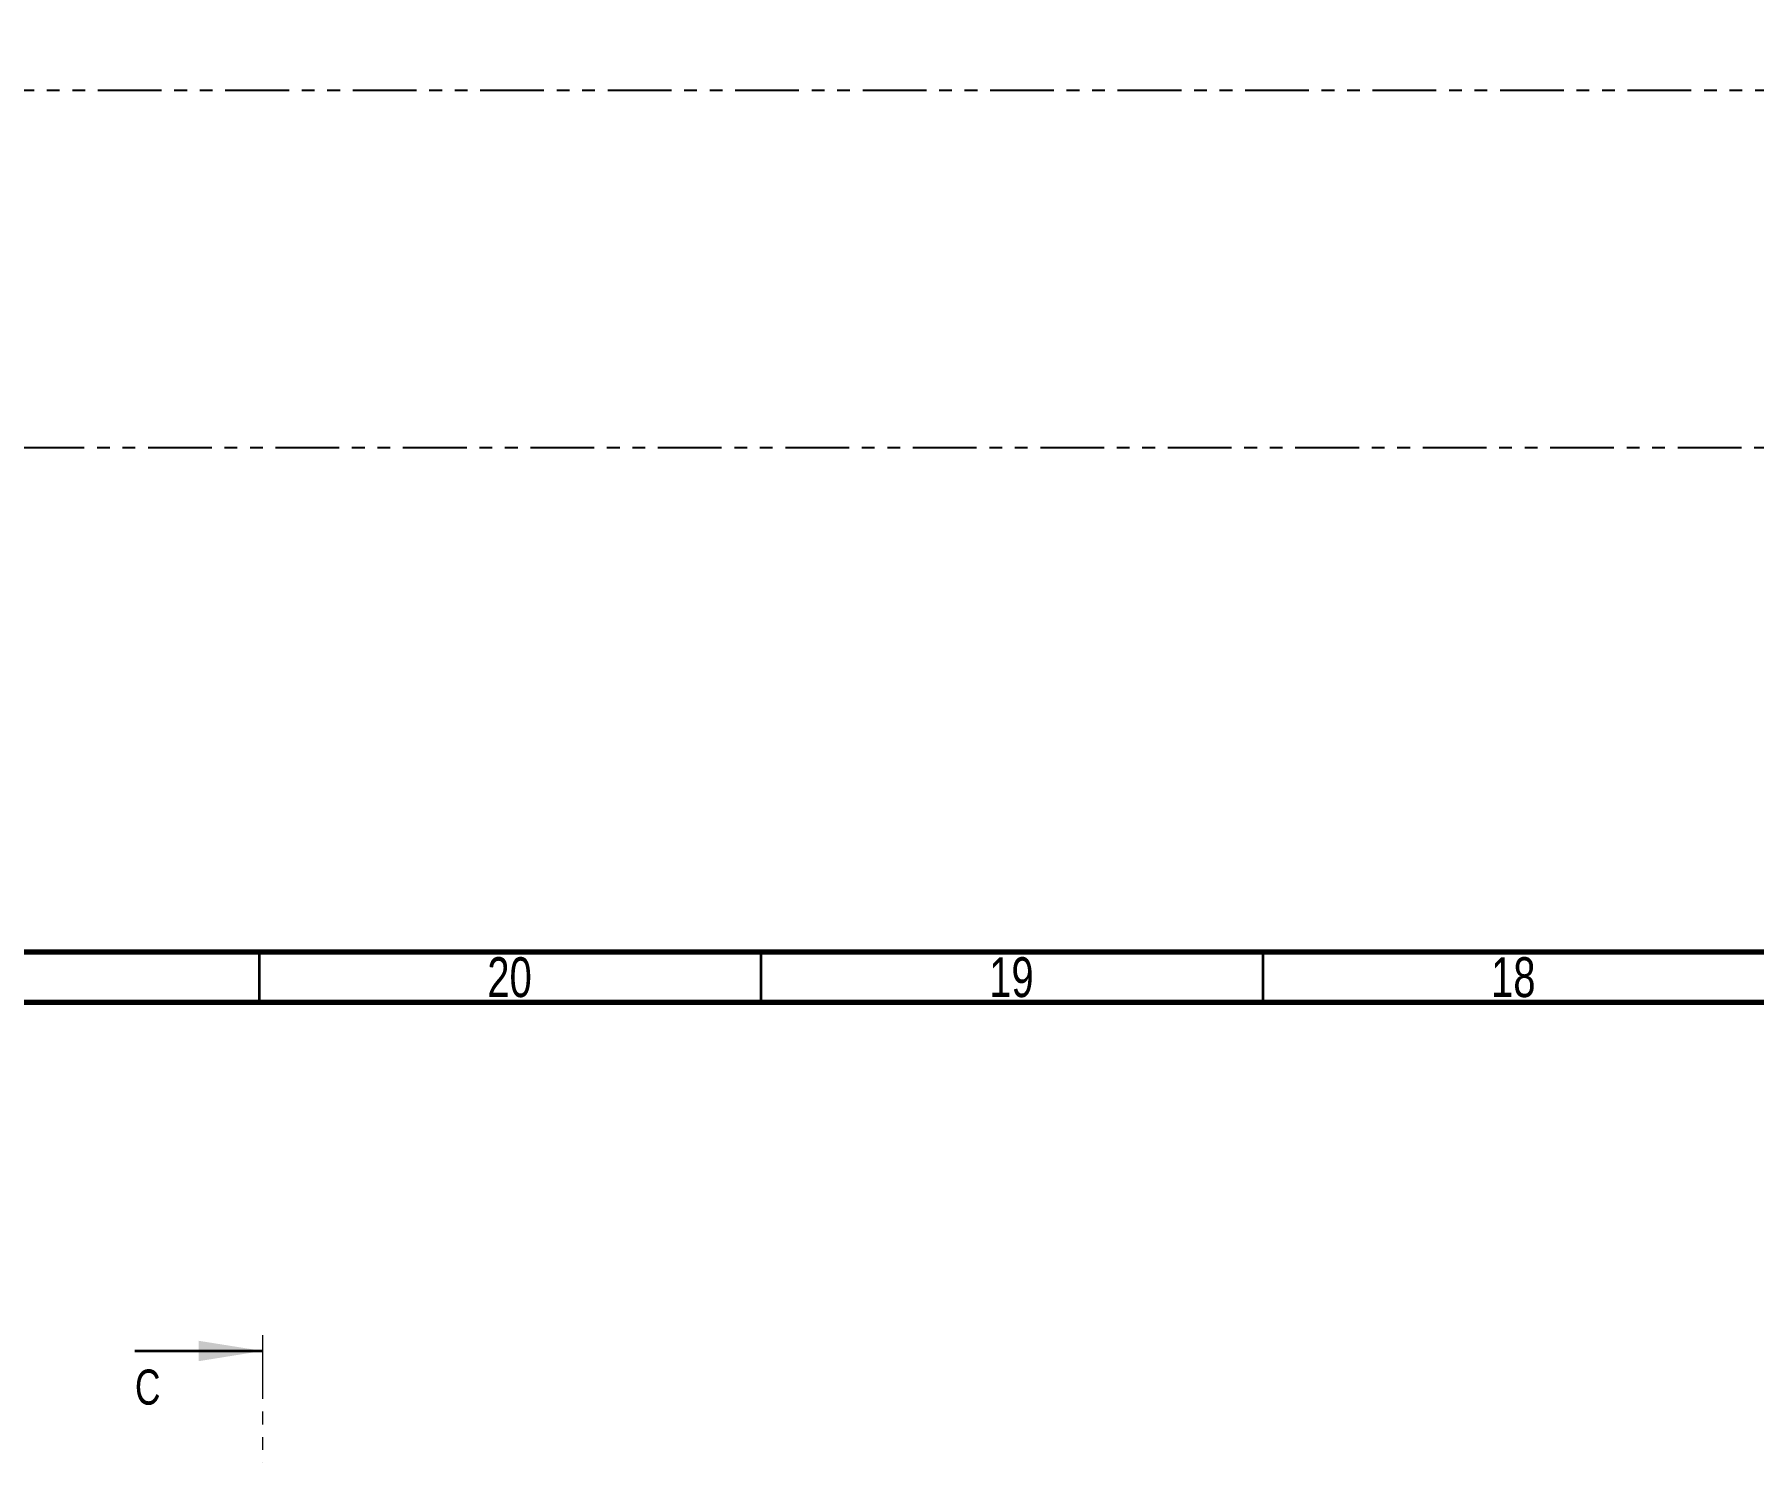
# Model space of a CAD drawing. Header units: millimetres. Extents: x 15 to 1184, y 5 to 927.
# Drawn here: x 177.1 to 348.4, y 785.1 to 927.4 of the extents above; entities that cross this region are included whole.
import ezdxf

# ---------------------------------------------------------------- set-up
doc = ezdxf.new("R2010")
doc.units = ezdxf.units.MM
doc.header["$PDSIZE"] = -1
doc.linetypes.add('PHANTOM', pattern=[12.7, 6.35, -1.27, 1.27, -1.27, 1.27, -1.27])
doc.layers.add('net cat', color=7, linetype='PHANTOM', lineweight=13)
doc.styles.add('SLDTEXTSTYLE0', font='TXT', dxfattribs={"width": 0.75})
doc.dimstyles.new('ISO-25', dxfattribs={"dimtxt": 2.5, "dimasz": 2.5, "dimexe": 1.25, "dimexo": 0.625, "dimtad": 1, "dimtxsty": 'Standard', "dimcen": 2.5, "dimadec": 0, "dimazin": 0, "dimtfac": 1, "dimtmove": 0, "dimatfit": 3, "dimfxl": 1, "dimarcsym": 0})

# ---------------------------------------------------------------- blocks, each defined once
blk = doc.blocks.new('*D86')
at = {"layer": 'Defpoints', "color": 0, "transparency": 16777216}
for p in [(1179, 886.22), (20, 831), (1179, 831)]:
    blk.add_point(p, dxfattribs=at)
at = {"layer": 'net cat', "color": 0, "lineweight": -2, "transparency": 16777216}
for p, q in [((20, 832), (20, 887.22)), ((23.3, 886.22), (1175.7, 886.22)), ((1179, 832), (1179, 887.22))]:
    blk.add_line(p, q, dxfattribs=at)
at = {"layer": 'net cat', "color": 0, "transparency": 16777216}
for points in [[(23.3, 886.77), (23.3, 885.67), (20, 886.22)], [(1175.7, 886.77), (1175.7, 885.67), (1179, 886.22)]]:
    blk.add_solid(points, dxfattribs=at)
at = {"layer": 'net cat', "color": 0, "transparency": 16777216, "insert": (599.5, 889.49), "char_height": 3.5, "attachment_point": 5}
blk.add_mtext('2318', dxfattribs=at)
blk = doc.blocks.new('*D87')
at = {"layer": 'Defpoints', "color": 0, "transparency": 16777216}
for p in [(1184, 921.81), (15, 836), (1184, 836)]:
    blk.add_point(p, dxfattribs=at)
at = {"layer": 'net cat', "color": 0, "lineweight": -2, "transparency": 16777216}
for p, q in [((15, 837), (15, 922.81)), ((18.3, 921.81), (1180.7, 921.81)), ((1184, 837), (1184, 922.81))]:
    blk.add_line(p, q, dxfattribs=at)
at = {"layer": 'net cat', "color": 0, "transparency": 16777216}
for points in [[(18.3, 922.36), (18.3, 921.26), (15, 921.81)], [(1180.7, 922.36), (1180.7, 921.26), (1184, 921.81)]]:
    blk.add_solid(points, dxfattribs=at)
at = {"layer": 'net cat', "color": 0, "transparency": 16777216, "insert": (599.5, 925.08), "char_height": 3.5, "attachment_point": 5}
blk.add_mtext('2338', dxfattribs=at)

msp = doc.modelspace()

# ---------------------------------------------------------------- linework, layer by layer
at = {"color": 7, "linetype": 'Continuous', "lineweight": 70}
for p, q in [((15, 836), (1184, 836)), ((20, 831), (1179, 831))]:
    msp.add_line(p, q, dxfattribs=at)
at = {"color": 7, "linetype": 'Continuous', "lineweight": 35}
for p, q in [((199.5, 831), (199.5, 836)), ((249.5, 831), (249.5, 836)), ((299.5, 831), (299.5, 836)), ((187.1, 796.26), (199.8, 796.26))]:
    msp.add_line(p, q, dxfattribs=at)
msp.add_solid([(199.8, 796.26), (193.45, 797.27), (193.45, 795.24)], dxfattribs=at)
at = {"layer": 'net cat'}
msp.add_line((199.8, 797.84), (199.8, 785.14), dxfattribs=at)

# ---------------------------------------------------------------- texts
at = {"color": 7, "linetype": 'Continuous', "lineweight": 0, "char_height": 3.969, "attachment_point": 2, "style": 'SLDTEXTSTYLE0'}
for s, insert in [('20', (224.42, 835.47)), ('19', (274.42, 835.47)), ('18', (324.42, 835.47))]:
    msp.add_mtext(s, dxfattribs=dict(at, insert=insert))
at = {"color": 7, "linetype": 'Continuous', "insert": (187.1, 794.41), "char_height": 3.5, "attachment_point": 1, "style": 'SLDTEXTSTYLE0'}
msp.add_mtext('C', dxfattribs=at)

# ---------------------------------------------------------------- dimensions: what is measured, and where the dimension line sits
at = {"layer": 'net cat'}
for base, p1, p2, picture, middle in [((1184, 921.81), (15, 836), (1184, 836), '*D87', (599.5, 925.08)), ((1179, 886.22), (20, 831), (1179, 831), '*D86', (599.5, 889.49))]:
    dim = msp.add_linear_dim(base=base, p1=p1, p2=p2, dimstyle='ISO-25', override={"dimtxt": 3.5, "dimasz": 3.302, "dimexe": 1, "dimexo": 1, "dimgap": 1.524, "dimtih": 1, "dimtoh": 1, "dimdec": 0, "dimlfac": 2, "dimzin": 1, "dimtdec": 0, "dimtzin": 1}, dxfattribs=at)
    dim.commit()
    dim.dimension.update_dxf_attribs({"geometry": picture, "text_midpoint": middle})

doc.saveas('drawing.dxf')
